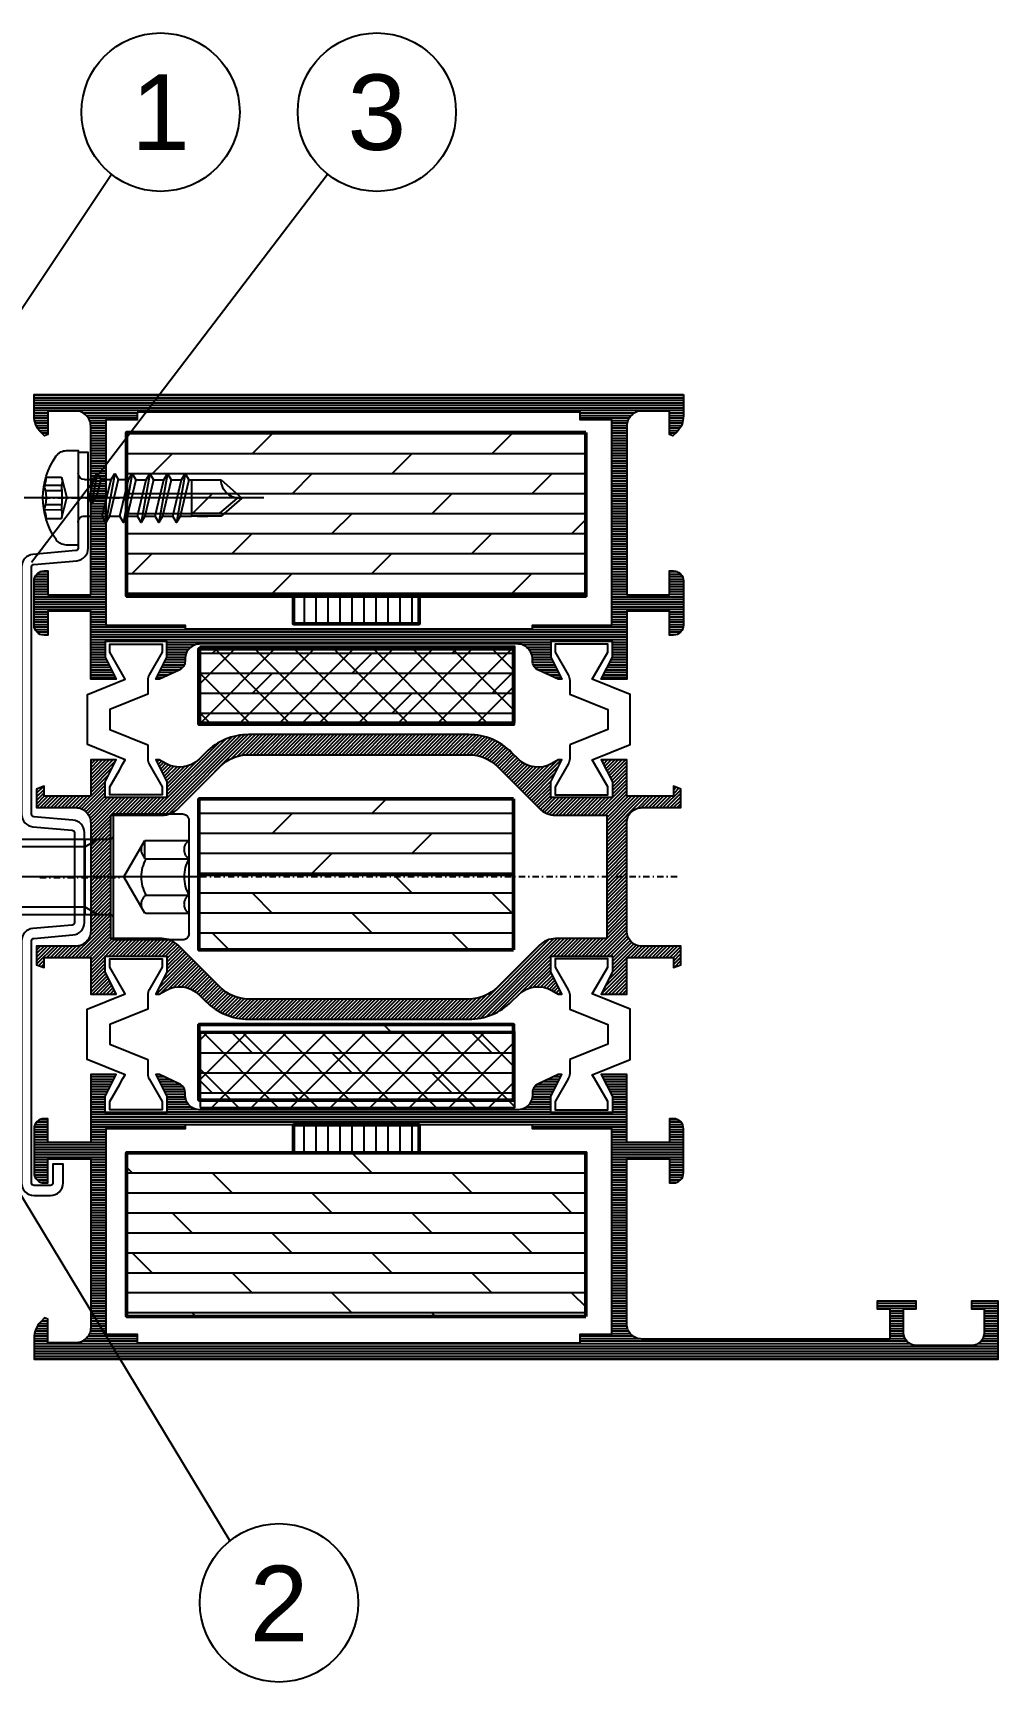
# Model space of a CAD drawing. Header units: millimetres. Extents: x -1821 to 14707, y -2864 to 1473.
# Drawn here: x 6766 to 6842.6, y -1289.8 to -1158.8 of the extents above; entities that cross this region are included whole.
import ezdxf
from ezdxf.enums import TextEntityAlignment as Align

# ---------------------------------------------------------------- set-up
doc = ezdxf.new("R2010")
doc.units = ezdxf.units.MM
for name, pattern in [('AUSGEZOGEN', [0]), ('CENTER', [50.8, 31.75, -6.35, 6.35, -6.35]), ('DASHDOT', [1, 0.5, -0.25, 0, -0.25]), ('VERDECKT', [9.525, 6.35, -3.175])]:
    doc.linetypes.add(name, pattern=pattern)
for name, color, linetype in [('00TXT', 7, 'AUSGEZOGEN'), ('as_par', 3, 'Continuous'), ('as_sch', 3, 'Continuous'), ('CENT_18', 3, 'CENTER'), ('CENT_25', 2, 'DASHDOT'), ('CONST18', 3, 'Continuous'), ('CONST25', 2, 'Continuous'), ('DICHT_PAR', 3, 'Continuous'), ('HIDE_18', 3, 'VERDECKT'), ('is_par', 3, 'Continuous'), ('is_sch', 3, 'Continuous'), ('leiste_par', 3, 'Continuous')]:
    doc.layers.add(name, color=color, linetype=linetype)
for name, color, linetype, lineweight in [('AM_S', 80, 'Continuous', 50), ('AM_SP', 3, 'Continuous', 50), ('Docu-AM_8', 1, 'Continuous', 25)]:
    doc.layers.add(name, color=color, linetype=linetype, lineweight=lineweight)
doc.styles.add('SWISS', font='swiss.ttf')

# ---------------------------------------------------------------- blocks, each defined once
blk = doc.blocks.new('B-LL1021361')
at = {"layer": 'as_sch'}
h = blk.add_hatch(dxfattribs=at)
h.set_pattern_fill('_U', color=256, scale=0.2, angle=90, style=0, pattern_type=0)
h.set_pattern_definition([(90, (9.07824, 33.14418), (-0.2, 1e-17), [])])
edge = h.paths.add_edge_path()
edge.add_arc((21.2, 13.4), 1.2, 180, 270)
edge.add_line((21.2, 12.2), (21.36, 12.2))
edge.add_arc((21.36, 11.4), 0.8, 24.444, 90, ccw=False)
edge.add_line((22.08, 11.73), (22.8, 10.16))
edge.add_line((22.8, 10.16), (22.8, 9.87))
edge.add_line((22.8, 9.87), (21.05, 10.75))
edge.add_line((21.05, 10.75), (19.8, 10.75))
edge.add_line((19.8, 10.75), (19.8, 5.85))
edge.add_line((19.8, 5.85), (21.05, 5.85))
edge.add_line((21.05, 5.85), (22.8, 6.73))
edge.add_line((22.8, 6.73), (22.8, 4.7))
edge.add_line((22.8, 4.7), (17.4, 4.7))
edge.add_line((17.4, 4.7), (17.4, 1.3))
edge.add_line((17.4, 1.3), (19.3, 1.3))
edge.add_line((19.3, 1.3), (19.3, 1))
edge.add_arc((18.5, 1), 0.8, -90, 0, ccw=False)
edge.add_line((18.5, 0.2), (15, 0.2))
edge.add_arc((15, 1), 0.8, 180, 270, ccw=False)
edge.add_line((14.2, 1), (14.2, 1.3))
edge.add_line((14.2, 1.3), (16.1, 1.3))
edge.add_line((16.1, 1.3), (16.1, 4.7))
edge.add_line((16.1, 4.7), (2.7, 4.7))
edge.add_arc((2.7, 3.5), 1.2, 90, 180)
edge.add_line((1.5, 3.5), (1.5, 1.3))
edge.add_line((1.5, 1.3), (3.37, 1.3))
edge.add_line((3.37, 1.3), (3.48, 1.03))
edge.add_line((3.48, 1.03), (3.17, 0.73))
edge.add_arc((1.9, 2), 1.8, 270, 315, ccw=False)
edge.add_line((1.9, 0.2), (0.2, 0.2))
edge.add_line((0.2, 0.2), (0.2, 76.8))
edge.add_line((0.2, 76.8), (4.8, 76.8))
edge.add_line((4.8, 76.8), (4.8, 74.7))
edge.add_line((4.8, 74.7), (4.2, 74.7))
edge.add_line((4.2, 74.7), (4.2, 75.7))
edge.add_line((4.2, 75.7), (2.3, 75.7))
edge.add_arc((2.3, 74.7), 1, 90, 180)
edge.add_line((1.3, 74.7), (1.3, 70.3))
edge.add_arc((2.3, 70.3), 1, 180, 270)
edge.add_line((2.3, 69.3), (4.2, 69.3))
edge.add_line((4.2, 69.3), (4.2, 70.3))
edge.add_line((4.2, 70.3), (4.8, 70.3))
edge.add_line((4.8, 70.3), (4.8, 67.2))
edge.add_line((4.8, 67.2), (4.2, 67.2))
edge.add_line((4.2, 67.2), (4.2, 68.2))
edge.add_line((4.2, 68.2), (1.8, 68.2))
edge.add_line((1.8, 68.2), (1.8, 48.5))
edge.add_arc((3, 48.5), 1.2, 180, 270)
edge.add_line((3, 47.3), (16.1, 47.3))
edge.add_line((16.1, 47.3), (16.1, 50.7))
edge.add_line((16.1, 50.7), (14.2, 50.7))
edge.add_line((14.2, 50.7), (14.2, 51))
edge.add_arc((15, 51), 0.8, 90, 180, ccw=False)
edge.add_line((15, 51.8), (18.5, 51.8))
edge.add_arc((18.5, 51), 0.8, 0, 90, ccw=False)
edge.add_line((19.3, 51), (19.3, 50.7))
edge.add_line((19.3, 50.7), (17.4, 50.7))
edge.add_line((17.4, 50.7), (17.4, 47.3))
edge.add_line((17.4, 47.3), (22.8, 47.3))
edge.add_line((22.8, 47.3), (22.8, 45.27))
edge.add_line((22.8, 45.27), (21.05, 46.15))
edge.add_line((21.05, 46.15), (19.8, 46.15))
edge.add_line((19.8, 46.15), (19.8, 41.25))
edge.add_line((19.8, 41.25), (21.05, 41.25))
edge.add_line((21.05, 41.25), (22.8, 42.13))
edge.add_line((22.8, 42.13), (22.8, 41.84))
edge.add_line((22.8, 41.84), (22.08, 40.27))
edge.add_arc((21.36, 40.6), 0.8, 270, 335.556, ccw=False)
edge.add_line((21.36, 39.8), (21.2, 39.8))
edge.add_arc((21.2, 38.6), 1.2, 90, 180)
edge.add_line((20, 38.6), (20, 13.4))
h.paths.add_polyline_path([(18.8, 12.2), (18.5, 12.2), (18.5, 5.9), (2.2, 5.9), (2.2, 8.4), (1.5, 8.4), (1.5, 43.6), (2.2, 43.6), (2.2, 46.1), (18.5, 46.1), (18.5, 39.8), (18.8, 39.8)], flags=17)
at = {"layer": 'is_sch'}
h = blk.add_hatch(dxfattribs=at)
h.set_pattern_fill('_U', color=256, scale=0.2, angle=45, style=0, pattern_type=0)
h.set_pattern_definition([(45, (38.5, 26.00045), (-0.1414214, 0.1414214), [])])
edge = h.paths.add_edge_path()
edge.add_arc((42.8, 48.5), 1.2, 270, 360)
edge.add_line((44, 48.5), (44, 51.6))
edge.add_line((44, 51.6), (45.48, 51.6))
edge.add_line((45.48, 51.6), (45.7, 51))
edge.add_line((45.7, 51), (44.9, 51))
edge.add_line((44.9, 51), (44.9, 47.3))
edge.add_line((44.9, 47.3), (47.8, 47.3))
edge.add_line((47.8, 47.3), (47.8, 45.27))
edge.add_line((47.8, 45.27), (46.05, 46.15))
edge.add_line((46.05, 46.15), (44.8, 46.15))
edge.add_line((44.8, 46.15), (44.8, 41.25))
edge.add_line((44.8, 41.25), (46.05, 41.25))
edge.add_line((46.05, 41.25), (47.8, 42.13))
edge.add_line((47.8, 42.13), (47.8, 41.85))
edge.add_line((47.8, 41.85), (47.51, 41.35))
edge.add_arc((49.41, 40.25), 2.2, 150, 225)
edge.add_line((47.86, 38.69), (48.39, 38.15))
edge.add_arc((45, 34.76), 4.8, 0, 45, ccw=False)
edge.add_line((49.8, 34.76), (49.8, 17.24))
edge.add_arc((45, 17.24), 4.8, 315, 360, ccw=False)
edge.add_line((48.39, 13.85), (47.86, 13.31))
edge.add_arc((49.41, 11.76), 2.2, 135, 210)
edge.add_line((47.51, 10.66), (47.8, 10.15))
edge.add_line((47.8, 10.15), (47.8, 9.87))
edge.add_line((47.8, 9.87), (46.05, 10.75))
edge.add_line((46.05, 10.75), (44.8, 10.75))
edge.add_line((44.8, 10.75), (44.8, 5.85))
edge.add_line((44.8, 5.85), (46.05, 5.85))
edge.add_line((46.05, 5.85), (47.8, 6.73))
edge.add_line((47.8, 6.73), (47.8, 4.7))
edge.add_line((47.8, 4.7), (44.9, 4.7))
edge.add_line((44.9, 4.7), (44.9, 1))
edge.add_line((44.9, 1), (45.7, 1))
edge.add_line((45.7, 1), (45.48, 0.4))
edge.add_line((45.48, 0.4), (44, 0.4))
edge.add_line((44, 0.4), (44, 3.5))
edge.add_arc((42.8, 3.5), 1.2, 0, 90)
edge.add_line((42.8, 4.7), (34.2, 4.7))
edge.add_arc((34.2, 3.5), 1.2, 90, 180)
edge.add_line((33, 3.5), (33, 0.4))
edge.add_line((33, 0.4), (31.52, 0.4))
edge.add_line((31.52, 0.4), (31.3, 1))
edge.add_line((31.3, 1), (32.1, 1))
edge.add_line((32.1, 1), (32.1, 4.7))
edge.add_line((32.1, 4.7), (29.2, 4.7))
edge.add_line((29.2, 4.7), (29.2, 6.73))
edge.add_line((29.2, 6.73), (30.95, 5.85))
edge.add_line((30.95, 5.85), (32.2, 5.85))
edge.add_line((32.2, 5.85), (32.2, 10.75))
edge.add_line((32.2, 10.75), (30.95, 10.75))
edge.add_line((30.95, 10.75), (29.2, 9.87))
edge.add_line((29.2, 9.87), (29.2, 10.15))
edge.add_line((29.2, 10.15), (29.49, 10.66))
edge.add_arc((27.59, 11.76), 2.2, 330, 405)
edge.add_line((29.14, 13.31), (28.61, 13.85))
edge.add_arc((32, 17.24), 4.8, 180, 225, ccw=False)
edge.add_line((27.2, 17.24), (27.2, 34.76))
edge.add_arc((32, 34.76), 4.8, 135, 180, ccw=False)
edge.add_line((28.61, 38.15), (29.14, 38.69))
edge.add_arc((27.59, 40.25), 2.2, 315, 390)
edge.add_line((29.49, 41.35), (29.2, 41.85))
edge.add_line((29.2, 41.85), (29.2, 42.13))
edge.add_line((29.2, 42.13), (30.95, 41.25))
edge.add_line((30.95, 41.25), (32.2, 41.25))
edge.add_line((32.2, 41.25), (32.2, 46.15))
edge.add_line((32.2, 46.15), (30.95, 46.15))
edge.add_line((30.95, 46.15), (29.2, 45.27))
edge.add_line((29.2, 45.27), (29.2, 47.3))
edge.add_line((29.2, 47.3), (32.1, 47.3))
edge.add_line((32.1, 47.3), (32.1, 51))
edge.add_line((32.1, 51), (31.3, 51))
edge.add_line((31.3, 51), (31.52, 51.6))
edge.add_line((31.52, 51.6), (33, 51.6))
edge.add_line((33, 51.6), (33, 48.5))
edge.add_arc((34.2, 48.5), 1.2, 180, 270)
edge.add_line((34.2, 47.3), (42.8, 47.3))
edge = h.paths.add_edge_path(flags=16)
edge.add_line((33.6, 45.7), (33.6, 41.63))
edge.add_arc((31.8, 41.63), 1.8, -45, 0, ccw=False)
edge.add_line((33.07, 40.36), (29.74, 37.02))
edge.add_arc((32, 34.76), 3.2, 135, 180)
edge.add_line((28.8, 34.76), (28.8, 17.24))
edge.add_arc((32, 17.24), 3.2, 180, 225)
edge.add_line((29.74, 14.98), (33.07, 11.64))
edge.add_arc((31.8, 10.37), 1.8, 0, 45, ccw=False)
edge.add_line((33.6, 10.37), (33.6, 6.3))
edge.add_line((33.6, 6.3), (43.4, 6.3))
edge.add_line((43.4, 6.3), (43.4, 10.37))
edge.add_arc((45.2, 10.37), 1.8, 135, 180, ccw=False)
edge.add_line((43.93, 11.64), (47.26, 14.98))
edge.add_arc((45, 17.24), 3.2, 315, 360)
edge.add_line((48.2, 17.24), (48.2, 34.76))
edge.add_arc((45, 34.76), 3.2, 0, 45)
edge.add_line((47.26, 37.02), (43.93, 40.36))
edge.add_arc((45.2, 41.63), 1.8, 180, 225, ccw=False)
edge.add_line((43.4, 41.63), (43.4, 45.7))
edge.add_line((43.4, 45.7), (33.6, 45.7))
h = blk.add_hatch(dxfattribs=at)
h.set_pattern_fill('_U', color=256, scale=0.2, angle=90, style=0, pattern_type=0)
h.set_pattern_definition([(90, (66.38297, 26.0009), (-0.2, 1e-17), [])])
edge = h.paths.add_edge_path()
edge.add_line((76.8, 51.8), (75.1, 51.8))
edge.add_arc((75.1, 50), 1.8, 90, 135)
edge.add_line((73.83, 51.27), (73.52, 50.97))
edge.add_line((73.52, 50.97), (73.63, 50.7))
edge.add_line((73.63, 50.7), (75.5, 50.7))
edge.add_line((75.5, 50.7), (75.5, 48.5))
edge.add_arc((74.3, 48.5), 1.2, -90, 0, ccw=False)
edge.add_line((74.3, 47.3), (60.9, 47.3))
edge.add_line((60.9, 47.3), (60.9, 50.7))
edge.add_line((60.9, 50.7), (62.8, 50.7))
edge.add_line((62.8, 50.7), (62.8, 51))
edge.add_arc((62, 51), 0.8, 0, 90)
edge.add_line((62, 51.8), (58.5, 51.8))
edge.add_arc((58.5, 51), 0.8, 90, 180)
edge.add_line((57.7, 51), (57.7, 50.7))
edge.add_line((57.7, 50.7), (59.6, 50.7))
edge.add_line((59.6, 50.7), (59.6, 47.3))
edge.add_line((59.6, 47.3), (54.2, 47.3))
edge.add_line((54.2, 47.3), (54.2, 45.27))
edge.add_line((54.2, 45.27), (55.95, 46.15))
edge.add_line((55.95, 46.15), (57.2, 46.15))
edge.add_line((57.2, 46.15), (57.2, 41.25))
edge.add_line((57.2, 41.25), (55.95, 41.25))
edge.add_line((55.95, 41.25), (54.2, 42.13))
edge.add_line((54.2, 42.13), (54.2, 41.84))
edge.add_line((54.2, 41.84), (54.92, 40.27))
edge.add_arc((55.64, 40.6), 0.8, 204.444, 270)
edge.add_line((55.64, 39.8), (55.8, 39.8))
edge.add_arc((55.8, 38.6), 1.2, 0, 90, ccw=False)
edge.add_line((57, 38.6), (57, 13.4))
edge.add_arc((55.8, 13.4), 1.2, -90, 0, ccw=False)
edge.add_line((55.8, 12.2), (55.64, 12.2))
edge.add_arc((55.64, 11.4), 0.8, 90, 155.556)
edge.add_line((54.92, 11.73), (54.2, 10.16))
edge.add_line((54.2, 10.16), (54.2, 9.87))
edge.add_line((54.2, 9.87), (55.95, 10.75))
edge.add_line((55.95, 10.75), (57.2, 10.75))
edge.add_line((57.2, 10.75), (57.2, 5.85))
edge.add_line((57.2, 5.85), (55.95, 5.85))
edge.add_line((55.95, 5.85), (54.2, 6.73))
edge.add_line((54.2, 6.73), (54.2, 4.7))
edge.add_line((54.2, 4.7), (59.6, 4.7))
edge.add_line((59.6, 4.7), (59.6, 1.3))
edge.add_line((59.6, 1.3), (57.7, 1.3))
edge.add_line((57.7, 1.3), (57.7, 1))
edge.add_arc((58.5, 1), 0.8, 180, 270)
edge.add_line((58.5, 0.2), (62, 0.2))
edge.add_arc((62, 1), 0.8, 270, 360)
edge.add_line((62.8, 1), (62.8, 1.3))
edge.add_line((62.8, 1.3), (60.9, 1.3))
edge.add_line((60.9, 1.3), (60.9, 4.7))
edge.add_line((60.9, 4.7), (74.3, 4.7))
edge.add_arc((74.3, 3.5), 1.2, 0, 90, ccw=False)
edge.add_line((75.5, 3.5), (75.5, 1.3))
edge.add_line((75.5, 1.3), (73.63, 1.3))
edge.add_line((73.63, 1.3), (73.52, 1.04))
edge.add_line((73.52, 1.04), (73.83, 0.73))
edge.add_arc((75.1, 2), 1.8, 225, 270)
edge.add_line((75.1, 0.2), (76.8, 0.2))
edge.add_line((76.8, 0.2), (76.8, 51.8))
h.paths.add_polyline_path([(75.4, 8.4), (74.8, 8.4), (74.8, 5.9), (58.5, 5.9), (58.5, 12.2), (58.2, 12.2), (58.2, 39.8), (58.5, 39.8), (58.5, 46.1), (74.8, 46.1), (74.8, 43.6), (75.4, 43.6)], flags=16)
at = {"layer": 'as_par'}
blk.add_lwpolyline([(20, 13.4, 0.414214), (21.2, 12.2), (21.36, 12.2, -0.294108), (22.08, 11.73), (22.8, 10.16), (22.8, 9.87), (21.05, 10.75), (19.8, 10.75), (19.8, 5.85), (21.05, 5.85), (22.8, 6.73), (22.8, 4.7), (17.4, 4.7), (17.4, 1.3), (19.3, 1.3), (19.3, 1, -0.414214), (18.5, 0.2), (15, 0.2, -0.414214), (14.2, 1), (14.2, 1.3), (16.1, 1.3), (16.1, 4.7), (2.7, 4.7, 0.414214), (1.5, 3.5), (1.5, 1.3), (3.37, 1.3), (3.48, 1.03), (3.17, 0.73, -0.198912), (1.9, 0.2), (0.2, 0.2), (0.2, 76.8), (4.8, 76.8), (4.8, 74.7), (4.2, 74.7), (4.2, 75.7), (2.3, 75.7, 0.414214), (1.3, 74.7), (1.3, 70.3, 0.414214), (2.3, 69.3), (4.2, 69.3), (4.2, 70.3), (4.8, 70.3), (4.8, 67.2), (4.2, 67.2), (4.2, 68.2), (1.8, 68.2), (1.8, 48.5, 0.414214), (3, 47.3), (16.1, 47.3), (16.1, 50.7), (14.2, 50.7), (14.2, 51, -0.414214), (15, 51.8), (18.5, 51.8, -0.414214), (19.3, 51), (19.3, 50.7), (17.4, 50.7), (17.4, 47.3), (22.8, 47.3), (22.8, 45.27), (21.05, 46.15), (19.8, 46.15), (19.8, 41.25), (21.05, 41.25), (22.8, 42.13), (22.8, 41.84), (22.08, 40.27, -0.294108), (21.36, 39.8), (21.2, 39.8, 0.414214), (20, 38.6), (20, 13.4)], format="xyb", close=True, dxfattribs=at)
blk.add_lwpolyline([(18.8, 12.2), (18.5, 12.2), (18.5, 5.9), (2.2, 5.9), (2.2, 8.4), (1.5, 8.4), (1.5, 43.6), (2.2, 43.6), (2.2, 46.1), (18.5, 46.1), (18.5, 39.8), (18.8, 39.8), (18.8, 12.2)], close=True, dxfattribs=at)
at = {"layer": 'is_par'}
for points in [[(42.8, 47.3, 0.414214), (44, 48.5), (44, 51.6), (45.48, 51.6), (45.7, 51), (44.9, 51), (44.9, 47.3), (47.8, 47.3), (47.8, 45.27), (46.05, 46.15), (44.8, 46.15), (44.8, 41.25), (46.05, 41.25), (47.8, 42.13), (47.8, 41.85), (47.51, 41.35, 0.339454), (47.86, 38.69), (48.39, 38.15, -0.198912), (49.8, 34.76), (49.8, 17.24, -0.198912), (48.39, 13.85), (47.86, 13.31, 0.339454), (47.51, 10.66), (47.8, 10.15), (47.8, 9.87), (46.05, 10.75), (44.8, 10.75), (44.8, 5.85), (46.05, 5.85), (47.8, 6.73), (47.8, 4.7), (44.9, 4.7), (44.9, 1), (45.7, 1), (45.48, 0.4), (44, 0.4), (44, 3.5, 0.414214), (42.8, 4.7), (34.2, 4.7, 0.414214), (33, 3.5), (33, 0.4), (31.52, 0.4), (31.3, 1), (32.1, 1), (32.1, 4.7), (29.2, 4.7), (29.2, 6.73), (30.95, 5.85), (32.2, 5.85), (32.2, 10.75), (30.95, 10.75), (29.2, 9.87), (29.2, 10.15), (29.49, 10.66, 0.339454), (29.14, 13.31), (28.61, 13.85, -0.198912), (27.2, 17.24), (27.2, 34.76, -0.198912), (28.61, 38.15), (29.14, 38.69, 0.339454), (29.49, 41.35), (29.2, 41.85), (29.2, 42.13), (30.95, 41.25), (32.2, 41.25), (32.2, 46.15), (30.95, 46.15), (29.2, 45.27), (29.2, 47.3), (32.1, 47.3), (32.1, 51), (31.3, 51), (31.52, 51.6), (33, 51.6), (33, 48.5, 0.414214), (34.2, 47.3), (42.8, 47.3)], [(76.8, 51.8), (75.1, 51.8, 0.198912), (73.83, 51.27), (73.52, 50.97), (73.63, 50.7), (75.5, 50.7), (75.5, 48.5, -0.414214), (74.3, 47.3), (60.9, 47.3), (60.9, 50.7), (62.8, 50.7), (62.8, 51, 0.414214), (62, 51.8), (58.5, 51.8, 0.414214), (57.7, 51), (57.7, 50.7), (59.6, 50.7), (59.6, 47.3), (54.2, 47.3), (54.2, 45.27), (55.95, 46.15), (57.2, 46.15), (57.2, 41.25), (55.95, 41.25), (54.2, 42.13), (54.2, 41.84), (54.92, 40.27, 0.294108), (55.64, 39.8), (55.8, 39.8, -0.414214), (57, 38.6), (57, 13.4, -0.414214), (55.8, 12.2), (55.64, 12.2, 0.294108), (54.92, 11.73), (54.2, 10.16), (54.2, 9.87), (55.95, 10.75), (57.2, 10.75), (57.2, 5.85), (55.95, 5.85), (54.2, 6.73), (54.2, 4.7), (59.6, 4.7), (59.6, 1.3), (57.7, 1.3), (57.7, 1, 0.414214), (58.5, 0.2), (62, 0.2, 0.414214), (62.8, 1), (62.8, 1.3), (60.9, 1.3), (60.9, 4.7), (74.3, 4.7, -0.414214), (75.5, 3.5), (75.5, 1.3), (73.63, 1.3), (73.52, 1.04), (73.83, 0.73, 0.198912), (75.1, 0.2), (76.8, 0.2), (76.8, 51.8)], [(33.6, 45.7), (33.6, 41.63, -0.198912), (33.07, 40.36), (29.74, 37.02, 0.198912), (28.8, 34.76), (28.8, 17.24, 0.198912), (29.74, 14.98), (33.07, 11.64, -0.198912), (33.6, 10.37), (33.6, 6.3), (43.4, 6.3), (43.4, 10.37, -0.198912), (43.93, 11.64), (47.26, 14.98, 0.198912), (48.2, 17.24), (48.2, 34.76, 0.198912), (47.26, 37.02), (43.93, 40.36, -0.198912), (43.4, 41.63), (43.4, 45.7), (33.6, 45.7)]]:
    blk.add_lwpolyline(points, format="xyb", close=True, dxfattribs=at)
blk.add_lwpolyline([(75.4, 8.4), (74.8, 8.4), (74.8, 5.9), (58.5, 5.9), (58.5, 12.2), (58.2, 12.2), (58.2, 39.8), (58.5, 39.8), (58.5, 46.1), (74.8, 46.1), (74.8, 43.6), (75.4, 43.6), (75.4, 8.4)], close=True, dxfattribs=at)
at = {"layer": 'leiste_par'}
for points in [[(23.99, 42.76), (22.87, 42.76, 0.131652), (22.46, 42.65), (20.66, 41.61), (20.01, 41.61), (20.01, 45.79), (20.66, 45.79), (21.99, 45.02), (22.48, 44.74), (22.79, 44.56), (24.01, 47.57), (27.99, 47.57), (29.21, 44.56), (31.34, 45.79), (31.99, 45.79), (31.99, 41.61), (31.34, 41.61), (29.54, 42.65, 0.131652), (29.13, 42.76), (28.01, 42.76), (26.79, 45.79), (25.21, 45.79), (23.99, 42.76)], [(48.99, 42.76), (47.87, 42.76, 0.131652), (47.46, 42.65), (45.66, 41.61), (45.01, 41.61), (45.01, 45.79), (45.66, 45.79), (46.99, 45.02), (47.48, 44.74), (47.79, 44.56), (49.01, 47.57), (52.99, 47.57), (54.21, 44.56), (56.34, 45.79), (56.99, 45.79), (56.99, 41.61), (56.34, 41.61), (54.54, 42.65, 0.131652), (54.13, 42.76), (53.01, 42.76), (51.79, 45.79), (50.21, 45.79), (48.99, 42.76)], [(23.99, 9.24), (22.87, 9.24, -0.131652), (22.46, 9.35), (20.66, 10.39), (20.01, 10.39), (20.01, 6.21), (20.66, 6.21), (21.99, 6.98), (22.48, 7.26), (22.79, 7.44), (24.01, 4.43), (27.99, 4.43), (29.21, 7.44), (31.34, 6.21), (31.99, 6.21), (31.99, 10.39), (31.34, 10.39), (29.54, 9.35, -0.131652), (29.13, 9.24), (28.01, 9.24), (26.79, 6.21), (25.21, 6.21), (23.99, 9.24)], [(48.99, 9.24), (47.87, 9.24, -0.131652), (47.46, 9.35), (45.66, 10.39), (45.01, 10.39), (45.01, 6.21), (45.66, 6.21), (46.99, 6.98), (47.48, 7.26), (47.79, 7.44), (49.01, 4.44), (52.99, 4.44), (54.21, 7.44), (56.34, 6.21), (56.99, 6.21), (56.99, 10.39), (56.34, 10.39), (54.54, 9.35, -0.131652), (54.13, 9.24), (53.01, 9.24), (51.79, 6.22), (50.21, 6.22), (48.99, 9.24)]]:
    blk.add_lwpolyline(points, format="xyb", close=True, dxfattribs=at)
blk = doc.blocks.new('LL4090072')
at = {"layer": 'DICHT_PAR'}
h = blk.add_hatch(dxfattribs=at)
h.set_pattern_fill('ANSI37', color=256, scale=0.7, style=0)
h.paths.add_polyline_path([(25, 0), (25, 6), (0, 6), (0, 0)])
blk.add_lwpolyline([(0, 0), (25, 0), (25, 6), (0, 6)], close=True, dxfattribs=at)
blk = doc.blocks.new('WS4070448')
for p, q in [((6.62, -8.64), (6.62, -11)), ((6.62, -8.64), (9.52, -8.64)), ((9.52, -11), (9.52, -8.64)), ((6.62, -11), (8.07, -12.64)), ((8.07, -12.64), (9.52, -11))]:
    blk.add_line(p, q)
blk.add_lwpolyline([(11.39, 2.11, 0.314856), (4.74, 2.11, 0.244912), (4.32, 1.29), (4.32, 0.36), (11.82, 0.36), (11.82, 1.29, 0.244912), (11.39, 2.11, 0.138291)], format="xyb")
for points in [[(6.12, -1.14), (6.62, -1.43), (8.07, -1.08), (8.57, -0.71), (8.07, -0.51), (6.62, -0.85)], [(6.12, -2.54), (6.62, -2.83), (9.52, -2.14), (10.02, -1.85), (9.52, -1.56), (6.62, -2.25)], [(6.12, -3.94), (6.62, -4.23), (9.52, -3.54), (10.02, -3.25), (9.52, -2.96), (6.62, -3.65)], [(6.12, -5.34), (6.62, -5.63), (9.52, -4.94), (10.02, -4.65), (9.52, -4.36), (6.62, -5.05)], [(6.12, -6.74), (6.62, -7.03), (9.52, -6.34), (10.02, -6.05), (9.52, -5.76), (6.62, -6.45)], [(6.12, -8.14), (6.62, -8.43), (9.52, -7.74), (10.02, -7.45), (9.52, -7.16), (6.62, -7.85)]]:
    blk.add_lwpolyline(points, close=True)
for points in [[(6.12, -1.14), (8.57, -0.71)], [(6.62, -0.14), (6.62, -0.85)], [(9.52, -0.14), (9.52, -1.56)], [(6.12, -2.54), (10.02, -1.85)], [(6.62, -1.43), (6.62, -1.85)], [(6.62, -1.43), (6.62, -2.25)], [(6.62, -1.43), (6.62, -2.25)], [(9.52, -2.14), (9.52, -2.96)], [(6.12, -3.94), (10.02, -3.25)], [(6.62, -2.83), (6.62, -3.65)], [(9.52, -3.54), (9.52, -4.36)], [(6.12, -5.34), (10.02, -4.65)], [(6.62, -4.23), (6.62, -5.05)], [(9.52, -4.94), (9.52, -5.76)], [(6.12, -6.74), (10.02, -6.05)], [(6.62, -5.63), (6.62, -6.45)], [(9.52, -6.34), (9.52, -7.16)], [(6.12, -8.14), (10.02, -7.45)], [(6.62, -7.03), (6.62, -7.85)], [(9.52, -7.74), (9.52, -8.64)], [(6.62, -8.43), (6.62, -8.64)], [(9.27, -8.64), (9.27, -10.89), (8.1, -12.28)], [(9.52, -9.14), (9.52, -9.96)], [(6.62, -9.83), (6.62, -10.65)]]:
    blk.add_lwpolyline(points)
for centre, radius, start, end in [((6.12, -0.14), 0.5, 0, 90), ((10.02, -0.14), 0.5, 90, 180), ((6.61, -12.47), 1.47, 353.4244, 89.6688)]:
    blk.add_arc(centre, radius, start, end)
at = {"layer": 'CENT_18'}
blk.add_line((8.05, -14.4), (8.07, 4.66), dxfattribs=at)
at = {"layer": 'HIDE_18'}
for p, q in [((7.1, 1.69), (7.1, 3.08)), ((7.51, 1.69), (7.51, 2.97)), ((8.63, 1.69), (8.63, 2.97)), ((9.04, 1.69), (9.04, 3.08))]:
    blk.add_line(p, q, dxfattribs=at)
for points in [[(6.42, 2.92), (6.42, 1.69)], [(9.72, 2.92), (9.72, 1.69)], [(6.42, 1.69), (8.07, 1.25)], [(9.72, 1.69), (8.07, 1.25)]]:
    blk.add_lwpolyline(points, dxfattribs=at)
for centre, radius, start, end in [((6.48, 4.2), 1.28, 267.2848, 298.8872), ((8.07, 5.85), 2.94, 250.6988, 289.3012), ((9.66, 4.2), 1.28, 241.1128, 272.7152), ((6.76, 2.85), 1.21, 253.6643, 286.3357), ((8.07, 11.78), 10.13, 264.4948, 275.5052), ((9.38, 2.85), 1.21, 253.6643, 286.3357)]:
    blk.add_arc(centre, radius, start, end, dxfattribs=at)
blk = doc.blocks.new('B-LL4080202')
at = {"layer": 'DICHT_PAR'}
blk.add_lwpolyline([(-29.48, 2.3, -0.388879), (-28.49, 1.39), (-28.22, -1.72, 0.388879), (-28.02, -1.9), (-20.88, -1.9, 0.388879), (-20.68, -1.72), (-20.41, 1.39, -0.388879), (-19.42, 2.3), (-0.2, 2.3, -0.414214), (0.8, 1.3), (0.8, 0, -0.414214), (-0.2, -1), (-1.7, -1), (-1.7, -0.2), (-0.2, -0.2, 0.414214), (0, 0), (0, 1.3, 0.414214), (-0.2, 1.5), (-19.42, 1.5, 0.388879), (-19.62, 1.32), (-19.89, -1.79, -0.388879), (-20.88, -2.7), (-28.02, -2.7, -0.388879), (-29.01, -1.79), (-29.28, 1.32, 0.388879), (-29.48, 1.5), (-49.12, 1.5, 0.388879), (-49.32, 1.32), (-49.61, -2.09, -0.388879), (-50.61, -3), (-58.2, -3), (-58.2, -2.2), (-50.61, -2.2, 0.388879), (-50.41, -2.02), (-50.11, 1.39, -0.388879), (-49.12, 2.3), (-29.48, 2.3)], format="xyb", close=True, dxfattribs=at)
blk = doc.blocks.new('LL4080202')
at = {"layer": 'CENT_25'}
for p, q in [((-54.6, 0.52), (-54.6, -5.71)), ((-24.45, 0.84), (-24.45, -5.49))]:
    blk.add_line(p, q, dxfattribs=at)
blk.add_blockref('B-LL4080202', (0, 0))
blk = doc.blocks.new('ws188285')
blk.add_lwpolyline([(5, 0), (-5, 0), (-5, 5.5, -0.414214), (-4.5, 6), (4.5, 6, -0.414214), (5, 5.5)], format="xyb", close=True)
blk.add_lwpolyline([(3.25, 0, 0.414214), (3, -0.25), (3, -49.4), (2.4, -50), (-2.4, -50), (-3, -49.4), (-3, -0.25, 0.414214), (-3.25, 0)], format="xyb")
for points in [[(3, -2.25), (-3, -2.25)], [(3, -49.4), (-3, -49.4)]]:
    blk.add_lwpolyline(points)
at = {"layer": 'CENT_18'}
blk.add_lwpolyline([(0, 7.1), (0, -51.2)], dxfattribs=at)
at = {"layer": 'CONST18'}
for points in [[(-3, -1.21), (-2.4, -2.25), (-2.4, -50)], [(3, -1.21), (2.4, -2.25), (2.4, -50)]]:
    blk.add_lwpolyline(points, dxfattribs=at)
at = {"layer": 'HIDE_18'}
for points in [[(-2.89, 6, 0.535203), (-1.44, 6, 0.267601), (1.44, 6, 0.535203), (2.89, 6, 0.535203)], [(-2.89, 2.59, 0.535203), (-1.44, 2.59, 0.267601), (1.44, 2.59, 0.535203), (2.89, 2.59)]]:
    blk.add_lwpolyline(points, format="xyb", dxfattribs=at)
for points in [[(2.89, 2.5), (0, 0.83), (-2.89, 2.5), (-2.89, 6)], [(-1.44, 2.59), (-1.44, 6)], [(1.44, 2.59), (1.44, 6)], [(2.89, 2.59), (2.89, 6)], [(-1.44, 2.5), (-2.89, 2.5)]]:
    blk.add_lwpolyline(points, dxfattribs=at)
blk = doc.blocks.new('B-4030232_docu_wos')
at = {"layer": 'Docu-AM_8'}
h = blk.add_hatch(dxfattribs=at)
h.set_pattern_fill('LINE', color=256, scale=0.3, angle=90, style=0)
h.paths.add_polyline_path([(5, 2.2), (-5, 2.2), (-5, 0), (5, 0)])
at = {"layer": 'AM_SP'}
blk.add_lwpolyline([(5, 2.2), (-5, 2.2), (-5, 0), (5, 0), (5, 2.2)], close=True, dxfattribs=at)
blk = doc.blocks.new('B-4090059_docu_wos')
at = {"layer": 'Docu-AM_8'}
h = blk.add_hatch(dxfattribs=at)
h.set_pattern_fill('DOLMIT', color=256, scale=0.25, style=0)
h.paths.add_polyline_path([(0, 6), (0, 0), (25, 0), (25, 6)])
at = {"layer": 'AM_S'}
blk.add_lwpolyline([(25, 6), (25, 0), (0, 0), (0, 6), (25, 6)], close=True, dxfattribs=at)
blk = doc.blocks.new('B-4090038_docu_wos')
at = {"layer": 'Docu-AM_8'}
h = blk.add_hatch(dxfattribs=at)
h.set_pattern_fill('DOLMIT', color=256, scale=0.25, style=0)
h.paths.add_polyline_path([(0, 13), (0, 0), (36.5, 0), (36.5, 13)])
at = {"layer": 'AM_S'}
blk.add_lwpolyline([(36.5, 13), (36.5, 0), (0, 0), (0, 13), (36.5, 13)], close=True, dxfattribs=at)

msp = doc.modelspace()

# ---------------------------------------------------------------- linework, layer by layer
at = {"layer": '00TXT', "color": 3}
for p, q in [((6759.694357, -1188.750139), (6772.182773, -1170.037264)), ((6765.836377, -1200.843782), (6789.368324, -1170.037264)), ((6762.083147, -1246.328415), (6781.595772, -1278.565912))]:
    msp.add_line(p, q, dxfattribs=at)
for centre in [(6776.091238, -1165.111825), (6793.27679, -1165.111825), (6785.504237, -1283.491351)]:
    msp.add_circle(centre, 6.28777, dxfattribs=at)
at = {"layer": 'CENT_25'}
msp.add_line((6817.150368, -1225.843781), (6727.172867, -1225.843781), dxfattribs=at)

# ---------------------------------------------------------------- block references
at = {"xscale": -1}
for name, p, rotation in [('B-LL1021361', (6765.840212, -1264.343781), 270), ('LL4080202', (6767.340212, -1250.343781), 90), ('B-4090059_docu_wos', (6779.140656, -1225.643781), 180), ('B-4090059_docu_wos', (6779.140656, -1237.568438), 180), ('B-4030232_docu_wos', (6791.641102, -1245.543781), 180), ('B-4090038_docu_wos', (6773.391102, -1247.743781), 180)]:
    msp.add_blockref(name, p, dxfattribs=dict(at, rotation=rotation))
for name, p in [('B-4090038_docu_wos', (6773.391102, -1203.543782)), ('B-4030232_docu_wos', (6791.641102, -1205.743782)), ('B-4090059_docu_wos', (6779.140656, -1213.719124)), ('LL4090072', (6779.241101, -1213.543782)), ('B-4090059_docu_wos', (6779.140656, -1225.643781)), ('LL4090072', (6779.240211, -1244.143781))]:
    msp.add_blockref(name, p)
at = {"layer": 'CONST25', "xscale": -1, "rotation": 89.90421015068878}
msp.add_blockref('WS4070448', (6769.914331, -1187.669988), dxfattribs=at)
at = {"layer": 'CONST25', "rotation": 270}
msp.add_blockref('ws188285', (6772.340656, -1225.843781), dxfattribs=at)

# ---------------------------------------------------------------- texts
at = {"layer": '00TXT', "color": 40, "style": 'SWISS'}
for s, p in [('1', (6776.091238, -1165.111825)), ('3', (6793.27679, -1165.111825)), ('2', (6785.504237, -1283.491351))]:
    msp.add_text(s, height=6, dxfattribs=at).set_placement(p, align=Align.MIDDLE)

doc.saveas('drawing.dxf')
